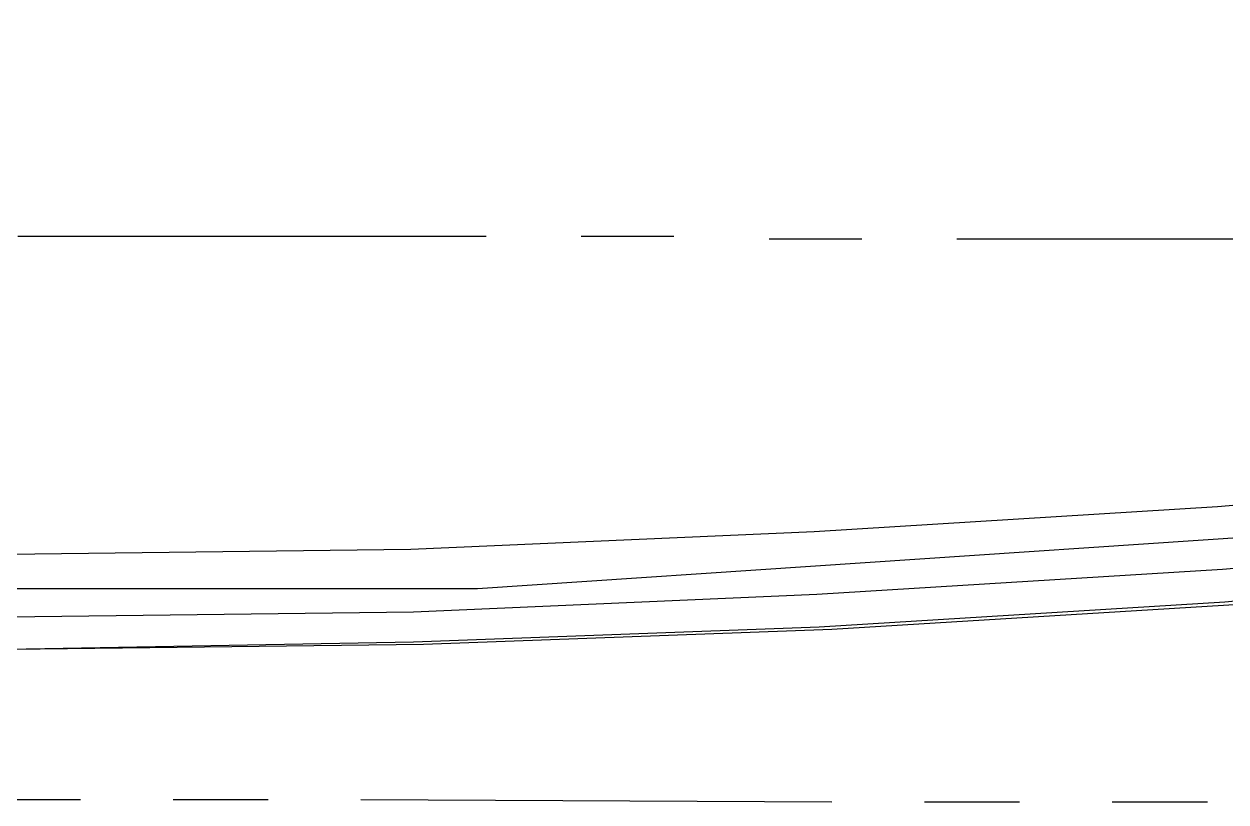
# Model space of a CAD drawing. Header units: feet. Extents: x -84 to 198, y -22 to 181.
# Drawn here: x 64.91 to 71.31, y 6.74 to 10.88 of the extents above; entities that cross this region are included whole.
import ezdxf

# ---------------------------------------------------------------- set-up
doc = ezdxf.new("R2010")
doc.units = ezdxf.units.FT
doc.layers.add('A-AREA-UNIDAD', color=30, linetype='CONTINUOUS')
doc.layers.add('A-LINEA', color=7, linetype='CONTINUOUS')

msp = doc.modelspace()

# ---------------------------------------------------------------- linework, layer by layer
at = {"layer": 'A-AREA-UNIDAD'}
msp.add_lwpolyline([(61.68, 7.8756), (67.328, 7.8756), (73.44, 8.2844), (82.08, 9.6), (82.24, 10.0089), (90.24, 12), (96.16, 14.0444), (102.16, 16.6044), (107.872, 19.5556), (113.152, 22.8089), (118.688, 26.7556), (122.4, 29.92), (125.312, 33.3156), (126.88, 35.68)], dxfattribs=at)
at = {"layer": 'A-LINEA'}
for p, q in [((64.88, 9.7511), (67.3733, 9.7511)), ((67.88, 9.7511), (68.3733, 9.7511)), ((68.88, 9.7378), (69.3733, 9.7378)), ((69.88, 9.7378), (72.3733, 9.7378)), ((64.7067, 6.7511), (65.2133, 6.7511)), ((65.7067, 6.7511), (66.2133, 6.7511)), ((66.7067, 6.7511), (69.2133, 6.7378)), ((69.7067, 6.7378), (70.2133, 6.7378)), ((70.7067, 6.7378), (71.2133, 6.7378))]:
    msp.add_line(p, q, dxfattribs=at)
for points in [[(64.8267, 8.0578), (66.9733, 8.0844), (69.12, 8.1778), (71.2667, 8.3111), (73.4133, 8.4978), (75.5467, 8.7378), (77.68, 9.0311), (79.8, 9.3778), (81.9067, 9.7778), (84.0133, 10.2311), (86.1067, 10.7244), (88.1867, 11.2844), (90.2533, 11.8844), (92.2933, 12.5378), (94.3333, 13.2311), (96.3467, 13.9911), (98.3467, 14.7911), (100.32, 15.6311), (102.2667, 16.5244), (104.2, 17.4711), (106.1067, 18.4711)], [(64.8267, 7.7244), (66.9867, 7.7511), (69.1333, 7.8444), (71.2933, 7.9778), (73.44, 8.1644), (75.5867, 8.4178), (77.72, 8.7111), (79.8533, 9.0578), (81.9733, 9.4578), (84.0933, 9.8978), (86.1867, 10.4044), (88.2667, 10.9644), (90.3467, 11.5644), (92.4, 12.2178), (94.44, 12.9244), (96.4667, 13.6711), (98.4667, 14.4844), (100.4533, 15.3244), (102.4133, 16.2311), (104.36, 17.1778), (106.2667, 18.1644)], [(64.8267, 7.5511), (66.9867, 7.5911), (69.1467, 7.6711), (71.3067, 7.8044), (73.4533, 8.0044), (75.6133, 8.2444), (77.7467, 8.5378), (79.88, 8.8844), (82.0133, 9.2844), (84.12, 9.7378), (86.2267, 10.2444), (88.32, 10.8044), (90.4, 11.4044), (92.4533, 12.0578), (94.4933, 12.7644), (96.52, 13.5244), (98.5333, 14.3244), (100.52, 15.1778), (102.48, 16.0844), (104.4267, 17.0311), (106.3467, 18.0178)], [(64.8533, 7.5511), (67.04, 7.5778), (69.2133, 7.6578), (71.3867, 7.7911), (73.56, 7.9778), (75.7333, 8.2044), (77.8933, 8.4844), (80.04, 8.8178), (82.1867, 9.2044), (84.32, 9.6444), (86.4533, 10.1378), (88.56, 10.6711), (90.6533, 11.2578), (92.7467, 11.8844), (94.8133, 12.5644), (96.8667, 13.2978), (98.9067, 14.0844), (100.92, 14.9111), (102.92, 15.7911), (104.8933, 16.7111)]]:
    msp.add_lwpolyline(points, dxfattribs=at)

doc.saveas('drawing.dxf')
